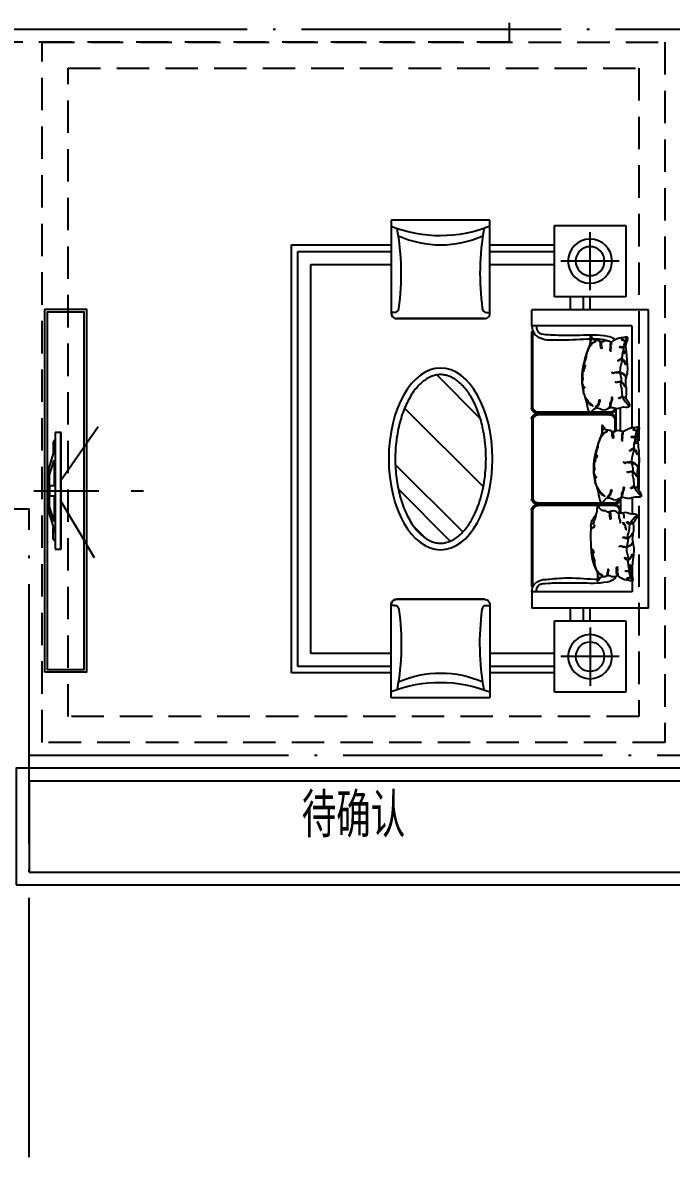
# Model space of a CAD drawing. Extents: x 14112 to 33812, y 15441 to 35841.
# Drawn here: x 24062 to 29062, y 15441 to 24191 of the extents above; entities that cross this region are included whole.
import ezdxf
from ezdxf.enums import TextEntityAlignment as Align

# ---------------------------------------------------------------- set-up
doc = ezdxf.new("R2010")
doc.units = 0
doc.header["$LTSCALE"] = 1000
doc.header["$MEASUREMENT"] = 0
for name, pattern in [('DASHED', [0.75, 0.5, -0.25]), ('DOTE', [2.42, 2, -0.2, 0.02, -0.2]), ('HIDDEN', [0.375, 0.25, -0.125])]:
    doc.linetypes.add(name, pattern=pattern)
for name, color, linetype in [('A-DOTE', 1, 'Continuous'), ('A-WALL', 4, 'Continuous'), ('A-WINDOW-TEXT', 7, 'Continuous'), ('A-家具', 254, 'Continuous'), ('A-立面看线', 7, 'Continuous')]:
    doc.layers.add(name, color=color, linetype=linetype)
doc.styles.add('BCP_PENDING_CN', font='')
doc.styles.get('BCP_PENDING_CN').set_extended_font_data('SimSun')

# ---------------------------------------------------------------- blocks, each defined once
blk = doc.blocks.new('*U52')
at = {"color": 0, "linetype": 'ByBlock'}
blk.add_wipeout([(-1796.6, 2793.2), (-1246.6, 2793.2), (-1246.6, 2518.2), (-1146.6, 2518.2), (-1146.6, 2968.2), (1153.4, 2968.2), (1153.4, 2518.2), (1253.4, 2516.2), (1253.4, 2793.2), (1803.4, 2793.2), (1803.4, 2243.2), (1653.4, 2243.2), (1653.4, 1746.2), (1845.4, 1746.2), (1845, 985.9), (1653.4, 985.9), (1653.4, 216.2), (-1646.6, 216.2), (-1646.6, 985.9), (-1838.7, 985.9), (-1838.7, 1746.2), (-1646.6, 1746.2), (-1646.6, 2243.2), (-1796.6, 2243.2)], dxfattribs=at)
at = {"color": 0}
for p, q in [((-1146.6, 2968.2), (1153.4, 2968.2)), ((-1146.6, 2968.2), (-1146.6, 2068.2)), ((1153.4, 2968.2), (1153.4, 2068.2)), ((-935.5, 2843.2), (-1021.6, 2843.2)), ((-1021.6, 2843.2), (-1021.6, 2068.2)), ((-834.5, 2843.2), (-895.1, 2843.2)), ((-294.4, 2843.2), (-423, 2843.2)), ((1028.4, 2839.9), (241.7, 2839.9)), ((1028.4, 2839.9), (1028.4, 2068.2)), ((-1246.6, 2793.2), (-1796.6, 2793.2)), ((-1796.6, 2793.2), (-1796.6, 2243.2)), ((-1521.6, 2743), (-1521.6, 2293.3)), ((-1246.6, 2243.2), (-1246.6, 2793.2)), ((-298.2, 2753.1), (-416.2, 2753.1)), ((-390.6, 2743.2), (-415.4, 2743.2)), ((217.8, 2753.1), (398.8, 2753.1)), ((219.6, 2719.5), (393.7, 2719.5)), ((1253.4, 2793.2), (1253.4, 2243.2)), ((1803.4, 2793.2), (1253.4, 2793.2)), ((1528.4, 2743), (1528.4, 2293.3)), ((1803.4, 2243.2), (1803.4, 2793.2)), ((-356.5, 2706.1), (-356.5, 2115.1)), ((-346.6, 2706.6), (-346.6, 2114.6)), ((-346.6, 2706.6), (-346.6, 2114.6)), ((-336.8, 2706.1), (-336.8, 2114.1)), ((309.4, 2709.6), (214.6, 2709.6)), ((343.5, 2668.8), (343.5, 2115.1)), ((353.3, 2673), (353.4, 2114.6)), ((363.2, 2672.5), (363.2, 2115.1)), ((-1296.8, 2518.2), (-1746.5, 2518.2)), ((-1146.6, 2516.2), (-1246.6, 2516.2)), ((-1146.6, 2466.2), (-1246.6, 2466.2)), ((1253.4, 2516.2), (1153.4, 2516.2)), ((1253.4, 2466.2), (1153.4, 2466.2)), ((1303.5, 2518.2), (1753.2, 2518.2)), ((-1146.6, 2366.2), (-1246.6, 2366.2)), ((1253.4, 2366.2), (1153.4, 2366.2)), ((-1796.6, 2243.2), (-1246.6, 2243.2)), ((-1646.6, 2243.2), (-1646.6, 1746.2)), ((-1596.6, 2243.2), (-1596.6, 1746.2)), ((-1496.6, 2243.2), (-1496.6, 1746.2)), ((1253.4, 2243.2), (1803.4, 2243.2)), ((1503.4, 1746.2), (1503.4, 2243.2)), ((1603.4, 1746.2), (1603.4, 2243.2)), ((1653.4, 1746.2), (1653.4, 2243.2)), ((-1021.6, 2068.2), (-1146.6, 2068.2)), ((-958.3, 2078), (-390.6, 2078)), ((-958.3, 2068.2), (-389.9, 2068.2)), ((310.1, 2068.2), (-303.4, 2068.2)), ((309.4, 2078), (-302.7, 2078)), ((396.6, 2068.2), (963.9, 2068.2)), ((397.3, 2078), (963.9, 2078)), ((1028.4, 2068.2), (1153.4, 2068.2)), ((-1125.9, 1746.2), (-1838.7, 1746.2)), ((-1838.7, 1746.2), (-1838.7, 985.9)), ((-1125.9, 1746.2), (-1838.7, 1746.2)), ((-1838.7, 1746.2), (-1838.7, 985.9)), ((-1125.9, 1720.4), (-1125.9, 1746.2)), ((-1078.7, 1028), (-1078.7, 1704.5)), ((-1078.7, 1704.5), (-1078.7, 1028)), ((-212.9, 1695.8), (394.5, 1088.4)), ((316, 1672), (651, 1337.1)), ((1085.4, 1028), (1085.4, 1704.5)), ((1085.4, 1704.5), (1085.4, 1028)), ((1132.6, 1746.2), (1845.4, 1746.2)), ((1132.6, 1746.2), (1845.4, 1746.2)), ((1132.6, 1720.4), (1132.6, 1746.2)), ((1845.4, 1746.2), (1845.4, 985.9)), ((1845.4, 1746.2), (1845.4, 985.9)), ((-560.2, 1537.9), (-39.3, 1017)), ((-631.1, 1440.5), (-231, 1040.4)), ((-606.2, 1247.2), (-521, 1162)), ((-1838.7, 985.9), (-1125.9, 986.2)), ((-1838.7, 985.9), (-1125.9, 985.9)), ((-1646.6, 985.9), (-1646.6, 216.2)), ((-1596.6, 985.9), (-1596.6, 266.2)), ((-1496.6, 985.9), (-1496.6, 366.2)), ((-1125.9, 1012), (-1125.9, 986.2)), ((1132.6, 1012), (1132.6, 986.2)), ((1845.4, 985.9), (1132.6, 986.2)), ((1845.4, 985.9), (1132.6, 985.9)), ((1503.4, 366.2), (1503.4, 985.9)), ((1603.4, 266.2), (1603.4, 985.9)), ((1653.4, 216.2), (1653.4, 985.9)), ((-1496.6, 366.2), (1503.4, 366.2)), ((-1596.6, 266.2), (1603.4, 266.2)), ((-1646.6, 216.2), (1653.4, 216.2))]:
    blk.add_line(p, q, dxfattribs=at)
for centre, radius in [((-1521.6, 2518.2), 170), ((-1521.6, 2518.2), 111.7), ((1528.4, 2518.2), 170), ((1528.4, 2518.2), 111.7)]:
    blk.add_circle(centre, radius, dxfattribs=at)
for centre, radius, start, end in [((-395.8, 2704.2), 39.4, 2.78006, 82.42629), ((-395.8, 2704.2), 49.2, 2.78006, 83.11326), ((-297.5, 2704.2), 49.2, 96.88674, 177.21994), ((-297.5, 2704.2), 39.4, 98.10124, 177.21994), ((304.2, 2670.6), 49.2, 2.78006, 83.11326), ((402.5, 2670.6), 49.2, 100.26803, 177.21994), ((304.2, 2670.6), 39.4, 357.42142, 82.42629), ((402.5, 2670.6), 39.4, 99.88294, 177.21994), ((-395.8, 2117), 39.4, 277.57371, 357.21994), ((-395.8, 2117), 49.2, 276.88674, 357.21994), ((-297.5, 2117), 49.2, 182.78006, 263.11326), ((-297.5, 2117), 39.4, 182.78006, 262.42629), ((304.2, 2117), 39.4, 277.57371, 357.21994), ((304.2, 2117), 49.2, 276.88674, 357.21994), ((402.5, 2117), 49.2, 182.78006, 263.11326), ((402.5, 2117), 39.4, 182.78006, 262.42629), ((-957.1, 2125.4), 57.2, 238.47648, 268.77902), ((-958.3, 2117.4), 39.4, 245.06183, 270), ((963.9, 2117.4), 39.4, 270, 295.31863), ((962.7, 2125.4), 57.2, 271.22098, 302.00246), ((-2750.2, 1363.4), 1030.4, 338.50709, 21.81092), ((-1421.4, 3624.9), 1955.4, 259.58302, 277.78092), ((-2450.7, 1366.2), 802.9, 336.06694, 23.93308), ((-1159.2, 1720.7), 33.3, 274.20243, 359.57842), ((-1120.8, 1704.5), 42.1, 48.49094, 96.98213), ((-1120.8, 1704.5), 42.1, 359.99999, 96.9819), ((-1120.8, 1704.5), 42.1, 360, 48.49094), ((-1421.4, -892.4), 1955.4, 82.2191, 100.417), ((-1159.2, 1011.8), 33.3, 0.4216, 85.79759), ((-1120.8, 1028), 42.1, 263.018, 359.99999), ((-1125.9, 1042.5), 56.6, 269.99999, 305.67843), ((-1113, 1024.5), 34.5, 305.67843, 5.83056)]:
    blk.add_arc(centre, radius, start, end, dxfattribs=at)
blk.add_ellipse((3.4, 1366.2), major_axis=(700, 0), ratio=0.571429, dxfattribs=at)
at = {"color": 0, "extrusion": (1.02608e-31, 3.82939e-31, -1)}
for centre, major_axis, start_param, end_param in [((1127.5, 1704.5), (29.8, 29.8), 3.926991, 5.619644), ((1127.5, 1704.5), (-29.8, 29.8), 5.497787, 6.344114), ((1127.5, 1704.5), (29.8, 29.8), -1.509868, -0.663537), ((1165.9, 1720.7), (23.5, 23.5), 2.429541, 3.919633), ((1428.2, 3624.9), (1382.6, 1382.6), 2.174384, 2.491997), ((2457.4, 1366.2), (-567.8, 567.8), 5.080076, 5.915498), ((2756.9, 1363.4), (728.6, 728.6), 3.551869, 4.307663), ((1428.2, -892.4), (1382.6, 1382.6), -0.921201, -0.603587), ((1119.7, 1024.5), (24.4, 24.4), 2.978901, 4.028753), ((1127.5, 1028), (-29.8, 29.8), 3.805132, 5.497787), ((1132.6, 1042.5), (-40, 40), 3.926991, 4.549697), ((1165.9, 1011.8), (-23.5, 23.5), 5.505145, 6.995238)]:
    blk.add_ellipse(centre, major_axis=major_axis, ratio=1, start_param=start_param, end_param=end_param, dxfattribs=at)
at = {"color": 0}
for points, knots in [([(211.2, 2772.1), (223.3, 2791.8), (242.2, 2822.3), (243.3, 2862.9), (256.6, 2916.9), (193.9, 2880), (147.4, 2888.5), (92.8, 2893.4), (31.7, 2898), (-31.8, 2900.5), (-83.2, 2878.9), (-135.7, 2888.1), (-179.4, 2892.7), (-228, 2880.8), (-251.2, 2909.1), (-297.5, 2922.7), (-281.6, 2859.5), (-309, 2820), (-281.5, 2765.3), (-331.5, 2714.6), (-270, 2650.6), (-367.8, 2599.3), (-241.9, 2583), (-168.5, 2548.3), (-9.1, 2536.4), (127.2, 2580), (208.9, 2613.8), (289.8, 2605.7), (221.8, 2631.4), (224.8, 2662), (221.4, 2680.1), (213.8, 2687), (212.5, 2694.8), (211.5, 2706.8), (222.6, 2720.9), (221.1, 2745.9), (214.9, 2762.4), (211.2, 2772.1)], [0, 0, 0, 0, 66.164845, 102.84988, 131.126711, 192.883937, 223.793768, 283.334563, 353.011563, 409.645096, 471.476732, 514.115823, 565.651827, 606.849327, 647.771666, 672.333627, 718.812648, 773.63385, 818.167824, 875.878722, 944.038464, 1000.411978, 1068.738098, 1174.611003, 1303.701032, 1518.415385, 1572.505535, 1616.413269, 1659.641939, 1689.913591, 1706.085345, 1711.900228, 1719.539375, 1729.026557, 1747.255548, 1769.070915, 1800.349864, 1800.349864, 1800.349864, 1800.349864]), ([(246.1, 2898.2), (242, 2892.8), (235.2, 2883.7), (217.7, 2881.5), (201.6, 2870.6), (179.3, 2868.1), (154.2, 2865.9), (129.4, 2858.5), (94.3, 2853.6), (54.4, 2855), (10.9, 2837.9), (-35, 2838.4), (-77.5, 2853), (-118, 2840.1), (-160.8, 2857.7), (-209.8, 2850.4), (-242.9, 2877.2), (-266.7, 2893.7), (-276.9, 2905.6), (-282.6, 2912.2)], [0, 0, 0, 0, 19.185549, 32.392317, 50.503115, 76.304354, 97.958111, 126.497898, 153.33307, 204.076444, 244.575983, 291.382317, 338.799465, 375.681046, 411.905323, 473.099084, 513.455169, 534.199096, 560.147837, 560.147837, 560.147837, 560.147837]), ([(-19.4, 2840), (-22.9, 2842.5), (-30, 2847.7), (-35.1, 2861.1), (-41.4, 2875.8), (-52.7, 2878), (-65.8, 2889.6), (-47.5, 2884.8), (-47.2, 2873.2), (-33, 2872), (-31.5, 2859.2), (-24.7, 2851.2), (-23.1, 2841.6), (-19.5, 2832), (-23.2, 2817.9), (-20.6, 2802.9), (-30.9, 2790.7), (-16.6, 2769), (-38.9, 2793.2), (-17.5, 2801.9), (-27.7, 2819.5), (-21, 2832.1), (-23.7, 2840.8), (-24.1, 2842.4)], [0, 0, 0, 0, 12.442271, 25.525902, 43.389503, 53.859902, 63.791311, 74.897408, 84.33242, 94.802774, 107.886378, 117.321389, 125.840246, 136.628394, 147.224223, 168.415924, 178.414014, 193.21566, 208.47445, 226.338077, 237.126236, 259.389079, 264.213715, 264.213715, 264.213715, 264.213715]), ([(221.6, 2880.5), (220.3, 2877), (217.1, 2868.8), (233.9, 2866.4), (229.2, 2858.3), (229.6, 2847.2), (226.4, 2855.4), (230.4, 2860.3), (225.2, 2865.7), (219.3, 2869.1), (215, 2875.9), (208.7, 2882.4), (201.8, 2882), (193.1, 2879.3), (196.7, 2891.4), (206.7, 2882.5), (215, 2884.3), (217.4, 2881.4), (218.1, 2880.5)], [0, 0, 0, 0, 9.433793, 22.095255, 29.212821, 36.330416, 40.030813, 47.148409, 53.000115, 58.852679, 67.993588, 77.135381, 82.98916, 90.013643, 94.83828, 107.927445, 115.048721, 118.359202, 118.359202, 118.359202, 118.359202]), ([(-895.8, 2730), (-908, 2748.3), (-927, 2776.7), (-929.6, 2815.3), (-944.1, 2866.2), (-883.2, 2833.3), (-839.2, 2843.1), (-787.4, 2849.6), (-729.4, 2856.1), (-669.1, 2860.7), (-619.4, 2842), (-569.7, 2852.6), (-528.3, 2858.5), (-481.6, 2848.9), (-460.5, 2876.7), (-417, 2891.3), (-429.8, 2830.5), (-402.4, 2793.9), (-426.6, 2740.9), (-396.6, 2712.6), (-396.1, 2694.4), (-396.1, 2694)], [1428.849099, 1428.849099, 1428.849099, 1428.849099, 1481.36088, 1510.475988, 1532.917917, 1581.931588, 1606.463201, 1653.717799, 1709.017006, 1753.964254, 1803.036981, 1836.87753, 1877.77912, 1910.475549, 1942.953596, 1962.447216, 1999.335328, 2042.844217, 2078.188641, 2123.990942, 2125.113429, 2125.113429, 2125.113429, 2125.113429]), ([(-933.4, 2848.8), (-929.4, 2843.8), (-922.6, 2835.4), (-905.8, 2833.9), (-890.1, 2824.1), (-868.8, 2822.5), (-844.8, 2821.3), (-821, 2815.2), (-787.5, 2811.6), (-749.5, 2814.4), (-707.5, 2799.6), (-663.8, 2801.8), (-623.9, 2817.2), (-584.9, 2806.3), (-544.8, 2824.6), (-497.9, 2819.3), (-467.3, 2846.1), (-445.2, 2862.6), (-436, 2874.3), (-430.8, 2880.8)], [0, 0, 0, 0, 18.271952, 30.849826, 48.098204, 72.670813, 93.293439, 120.474189, 146.031496, 194.358518, 232.929508, 277.506969, 322.666157, 357.791473, 392.290784, 450.570556, 489.004923, 508.761044, 533.474131, 533.474131, 533.474131, 533.474131]), ([(-909.5, 2832.9), (-908.1, 2829.6), (-904.8, 2821.8), (-920.8, 2819), (-915.9, 2811.4), (-915.9, 2800.9), (-913.2, 2808.8), (-917.2, 2813.3), (-912.4, 2818.6), (-907, 2822), (-903, 2828.7), (-897.3, 2835.1), (-890.7, 2834.9), (-882.4, 2832.7), (-886.2, 2844.1), (-895.4, 2835.2), (-903.4, 2836.6), (-905.5, 2833.8), (-906.2, 2833)], [0, 0, 0, 0, 8.984565, 21.0431, 27.821734, 34.600397, 38.124584, 44.903247, 50.4763, 56.05017, 64.755798, 73.462267, 79.037295, 85.727279, 90.322171, 102.788043, 109.57021, 112.72305, 112.72305, 112.72305, 112.72305]), ([(-860.1, 2822.3), (-861, 2819.7), (-862.8, 2814.7), (-860.7, 2805.7), (-865.3, 2799.9), (-861.4, 2787.8), (-859.6, 2796), (-862.9, 2801), (-859.3, 2808.9), (-858.1, 2815.2), (-856.2, 2823.1), (-848.8, 2818.8), (-841.4, 2823.8), (-832.5, 2827), (-824.5, 2826.7), (-809.8, 2827.5), (-825.3, 2832.1), (-833, 2826), (-845.2, 2823.9), (-851.6, 2823), (-862.7, 2820.3), (-858.3, 2821.9), (-856.7, 2822.4)], [0, 0, 0, 0, 8.113196, 15.913931, 25.103715, 32.152117, 36.747009, 41.3419, 50.531684, 58.644867, 63.629116, 69.314427, 77.431404, 89.071821, 95.761806, 105.858495, 112.909973, 126.701337, 138.071917, 145.95606, 152.738227, 156.263948, 156.263948, 156.263948, 156.263948]), ([(-779.5, 2816.1), (-774.3, 2816.6), (-765.8, 2817.5), (-767.4, 2831.5), (-752.9, 2831), (-748.6, 2841), (-729.4, 2840.4), (-745.4, 2837.5), (-750.4, 2831.2), (-761, 2829), (-764.3, 2819.7), (-772, 2817.5), (-774.6, 2811.3), (-775.2, 2804.3), (-766.8, 2801.1), (-763, 2794.7), (-757.2, 2780), (-766.6, 2787), (-768.4, 2793.4), (-773.2, 2800.2), (-782.5, 2807.1), (-774.8, 2813.3), (-776.6, 2816.9), (-777.4, 2818.4)], [0, 0, 0, 0, 13.049871, 21.163067, 31.740312, 44.741453, 54.776454, 62.893432, 74.371583, 82.862433, 91.568061, 101.15786, 103.649985, 111.45072, 118.588697, 126.62601, 137.990831, 143.564757, 151.041109, 159.078449, 169.593179, 176.09204, 180.686932, 180.686932, 180.686932, 180.686932]), ([(-678.7, 2802.8), (-675.5, 2805.3), (-668.9, 2810.4), (-664.5, 2823.4), (-659.1, 2837.6), (-648.4, 2840.1), (-636.3, 2851.6), (-653.6, 2846.4), (-653.5, 2835.3), (-666.9, 2833.6), (-667.9, 2821.4), (-674, 2813.6), (-675.3, 2804.4), (-678.4, 2795.1), (-674.4, 2781.9), (-676.3, 2767.5), (-666, 2756.3), (-678.9, 2735), (-658.5, 2758.9), (-679.2, 2766.4), (-670.1, 2783.5), (-676.9, 2795.3), (-674.7, 2803.7), (-674.3, 2805.2)], [0, 0, 0, 0, 11.849782, 24.310383, 41.323336, 51.295145, 60.753629, 71.330865, 80.31659, 90.288356, 102.748931, 111.734657, 119.847853, 130.12228, 140.213546, 160.396118, 169.918109, 184.014914, 198.547095, 215.560073, 225.834511, 247.037218, 251.632109, 251.632109, 251.632109, 251.632109]), ([(-614.3, 2811.7), (-611.9, 2812.7), (-606.4, 2815.1), (-601, 2825.1), (-589.8, 2833.6), (-583.4, 2841.2), (-568, 2844.5), (-578.3, 2839.7), (-584.1, 2837.1), (-588.8, 2829.1), (-598.8, 2825.6), (-602.6, 2817.2), (-612.6, 2813.8), (-608.4, 2807.6), (-602.7, 2801.8), (-607.4, 2790.3), (-597.5, 2784), (-605.8, 2765.3), (-601.7, 2778), (-606.7, 2785.1), (-606.5, 2797.7), (-609.6, 2807.1), (-611.7, 2812.9), (-612.1, 2814)], [0, 0, 0, 0, 7.47885, 17.755394, 32.7525, 47.288026, 54.070193, 61.549013, 66.534918, 75.993402, 86.51066, 95.969178, 104.675628, 107.167753, 116.153455, 128.411715, 134.910626, 148.695272, 153.290164, 163.564562, 174.76409, 189.63229, 193.156506, 193.156506, 193.156506, 193.156506]), ([(-499.9, 2826.7), (-498.2, 2828.5), (-494.6, 2832.2), (-494.7, 2839.7), (-494.9, 2845.5), (-487.8, 2852.7), (-493.8, 2838.1), (-492.6, 2831), (-495.5, 2821.8), (-489.7, 2814.1), (-481.2, 2809.3), (-487.2, 2794.7), (-490.1, 2809), (-495.3, 2814.1), (-504.3, 2821.1), (-500.3, 2825.2), (-498.8, 2826.7)], [0, 0, 0, 0, 7.137099, 15.017082, 20.699507, 25.428756, 35.703164, 44.687729, 52.567719, 61.553445, 71.141531, 79.629185, 88.116859, 97.704945, 107.293084, 112.866137, 112.866137, 112.866137, 112.866137]), ([(-208, 2858.2), (-209.8, 2860), (-213.7, 2863.8), (-213.9, 2871.6), (-213.9, 2877.7), (-221.6, 2885), (-214.8, 2869.9), (-215.8, 2862.5), (-212.4, 2852.9), (-218.2, 2844.6), (-226.9, 2839.2), (-220.1, 2824.1), (-217.6, 2839.2), (-212.4, 2844.8), (-203.1, 2852.5), (-207.5, 2856.7), (-209.2, 2858.2)], [0, 0, 0, 0, 7.493954, 15.767936, 21.734482, 26.700193, 37.488322, 46.922115, 55.196105, 64.631117, 74.698607, 83.610645, 92.522702, 102.590193, 112.657738, 118.509444, 118.509444, 118.509444, 118.509444]), ([(-87.4, 2846.9), (-89.9, 2847.8), (-95.8, 2850.1), (-101.8, 2860.4), (-113.9, 2868.9), (-120.9, 2876.7), (-137.2, 2879.5), (-126.2, 2874.9), (-120, 2872.4), (-114.8, 2864.2), (-104.2, 2860.8), (-99.8, 2852.2), (-89.2, 2849), (-93.4, 2842.3), (-99.2, 2836.1), (-93.7, 2824.2), (-103.9, 2817.2), (-94.4, 2797.9), (-99.3, 2811.1), (-94.3, 2818.7), (-95, 2831.9), (-92.1, 2841.9), (-90.1, 2848), (-89.7, 2849.2)], [0, 0, 0, 0, 7.852793, 18.643164, 34.390125, 49.652427, 56.773703, 64.626464, 69.861664, 79.793072, 90.836193, 100.767637, 109.90941, 112.526141, 121.961127, 134.8323, 141.656157, 156.130036, 160.954672, 171.74279, 183.502295, 199.113905, 202.814331, 202.814331, 202.814331, 202.814331]), ([(85.9, 2857.9), (80.3, 2858.3), (71.4, 2858.9), (72.5, 2873.6), (57.3, 2872.5), (52.5, 2882.9), (32.3, 2881.4), (49.2, 2879.1), (54.7, 2872.6), (65.9, 2870.8), (69.7, 2861.1), (77.9, 2859.1), (80.9, 2852.7), (81.8, 2845.4), (73.1, 2841.7), (69.3, 2834.8), (63.9, 2819.2), (73.4, 2826.8), (75.1, 2833.6), (79.8, 2840.9), (89.3, 2848.6), (81, 2854.8), (82.8, 2858.6), (83.5, 2860.2)], [0, 0, 0, 0, 13.702364, 22.221221, 33.327327, 46.978526, 57.515277, 66.038103, 78.090162, 87.005554, 96.146464, 106.215753, 108.832484, 117.023256, 124.518132, 132.957311, 144.890372, 150.742995, 158.593165, 167.032371, 178.072838, 184.896642, 189.721279, 189.721279, 189.721279, 189.721279]), ([(170.1, 2867.5), (171.2, 2864.9), (173.3, 2859.6), (171.4, 2850.1), (176.4, 2844.3), (172.8, 2831.4), (170.7, 2840), (173.9, 2845.3), (169.8, 2853.4), (168.3, 2860), (166, 2868.3), (158.4, 2863.5), (150.5, 2868.4), (141, 2871.4), (132.6, 2870.8), (117.1, 2871.1), (133.3, 2876.5), (141.6, 2870.4), (154.4, 2868.6), (161.2, 2868), (173, 2865.6), (168.2, 2867), (166.6, 2867.5)], [0, 0, 0, 0, 8.518856, 16.709628, 26.3589, 33.759723, 38.584359, 43.408995, 53.058268, 61.57711, 66.810572, 72.780148, 81.302974, 93.525412, 100.549896, 111.15142, 118.555472, 133.036404, 144.975513, 153.253863, 160.375138, 164.077145, 164.077145, 164.077145, 164.077145]), ([(904.4, 2681.9), (916.5, 2701.6), (935.3, 2732.2), (936.5, 2772.7), (949.7, 2826.7), (887.1, 2789.9), (840.6, 2798.4), (786, 2803.2), (724.9, 2807.8), (661.4, 2810.3), (610, 2788.7), (557.5, 2797.9), (513.7, 2802.5), (465.2, 2790.6), (441.9, 2819), (395.7, 2832.6), (411.5, 2769.3), (384.1, 2729.8), (411.6, 2675.1), (361.6, 2624.5), (423.2, 2560.5), (325.4, 2509.1), (451.3, 2492.8), (524.6, 2458.2), (684, 2446.2), (820.3, 2489.8), (902, 2523.6), (983, 2515.5), (915, 2541.3), (918, 2571.8), (914.6, 2590), (907, 2596.8), (905.6, 2604.7), (904.7, 2616.7), (915.8, 2630.7), (914.3, 2655.7), (908, 2672.2), (904.4, 2681.9)], [0, 0, 0, 0, 66.164845, 102.84988, 131.126711, 192.883937, 223.793768, 283.334563, 353.011563, 409.645096, 471.476732, 514.115823, 565.651827, 606.849327, 647.771666, 672.333627, 718.812648, 773.63385, 818.167824, 875.878722, 944.038464, 1000.411978, 1068.738098, 1174.611003, 1303.701032, 1518.415385, 1572.505535, 1616.413269, 1659.641939, 1689.913591, 1706.085345, 1711.900228, 1719.539375, 1729.026557, 1747.255548, 1769.070915, 1800.349864, 1800.349864, 1800.349864, 1800.349864]), ([(939.2, 2808), (935.2, 2802.6), (928.3, 2793.5), (910.8, 2791.3), (894.7, 2780.5), (872.5, 2777.9), (847.3, 2775.8), (822.6, 2768.4), (787.5, 2763.4), (747.6, 2764.8), (704, 2747.7), (658.2, 2748.3), (615.7, 2762.8), (575.1, 2749.9), (532.3, 2767.5), (483.3, 2760.2), (450.2, 2787.1), (426.4, 2803.5), (416.2, 2815.5), (410.6, 2822.1)], [0, 0, 0, 0, 19.185549, 32.392317, 50.503115, 76.304354, 97.958111, 126.497898, 153.33307, 204.076444, 244.575983, 291.382317, 338.799465, 375.681046, 411.905323, 473.099084, 513.455169, 534.199096, 560.147837, 560.147837, 560.147837, 560.147837]), ([(-1021.9, 2104.5), (-1003.6, 2106.4), (-962, 2110.8), (-953.6, 2220.9), (-953, 2216.5), (-948.6, 2430.7), (-958.7, 2597.1), (-932.6, 2698.2), (-909.5, 2716.6), (-898.2, 2723)], [0, 0, 0, 0, 49.559511, 112.019451, 278.763883, 523.833191, 736.302373, 785.629928, 823.388904, 823.388904, 823.388904, 823.388904]), ([(-512, 2524.7), (-759.3, 2514.1), (-821, 2554.5), (-888, 2579.4), (-964.8, 2568.8), (-901, 2595.8), (-904.9, 2624.8), (-902.3, 2642.1), (-895.3, 2648.9), (-894.3, 2656.4), (-893.8, 2667.9), (-904.9, 2680.9), (-904.3, 2704.7), (-899, 2720.6), (-895.8, 2730)], [1072.251038, 1072.251038, 1072.251038, 1072.251038, 1205.091576, 1248.020266, 1282.867674, 1317.176142, 1341.201263, 1354.035988, 1358.650975, 1364.71379, 1372.243299, 1386.710752, 1404.024535, 1428.849099, 1428.849099, 1428.849099, 1428.849099]), ([(-895.8, 2730), (-889.7, 2731.9), (-879.6, 2735), (-868.3, 2722.8), (-855.2, 2733.3), (-845, 2725.1), (-827.8, 2732.1), (-832.9, 2721), (-841.3, 2722.4), (-851.3, 2723.9), (-863.4, 2723.5), (-880, 2719), (-890, 2726), (-895.8, 2730)], [0, 0, 0, 0, 17.678314, 29.156465, 40.79689, 56.565179, 67.715186, 72.699435, 82.796125, 89.578292, 104.073315, 118.611065, 138.577305, 138.577305, 138.577305, 138.577305]), ([(-484.1, 2771.3), (-488.1, 2771.3), (-498.4, 2771.5), (-506.7, 2789.6), (-523.2, 2787.9), (-552.5, 2798.4), (-530.3, 2797.9), (-523.2, 2793.1), (-514.5, 2790.9), (-503.8, 2789.5), (-496.2, 2781.7), (-489.1, 2777.5), (-485.4, 2777.8), (-484.3, 2778)], [0, 0, 0, 0, 11.37058, 29.516066, 46.824877, 66.29583, 79.722173, 87.200993, 94.252517, 105.892934, 118.603273, 126.08208, 129.427096, 129.427096, 129.427096, 129.427096]), ([(-409.5, 2727.2), (-411.4, 2728.6), (-416.8, 2732.4), (-428.2, 2744), (-448.1, 2735.4), (-463.7, 2749), (-475.5, 2748.7), (-499.1, 2751.6), (-475.2, 2754.1), (-464.5, 2751.1), (-457.9, 2743.2), (-445.9, 2746), (-436.2, 2741.1), (-426, 2742.5), (-419.9, 2742), (-416.6, 2743), (-415.4, 2743.4)], [0, 0, 0, 0, 7.13794, 19.848261, 45.589958, 58.591058, 75.646949, 87.017529, 104.892341, 111.943819, 124.002355, 130.692339, 146.65635, 154.46134, 161.151325, 164.791031, 164.791031, 164.791031, 164.791031]), ([(-414, 2768.1), (-417.2, 2770), (-422.3, 2772.9), (-427.3, 2779.8), (-437, 2780.2), (-444.1, 2776.3), (-454.6, 2783.7), (-440.3, 2774.6), (-434.3, 2784.8), (-427.9, 2778.8), (-422.2, 2777.9), (-419.4, 2775.9), (-417.5, 2774.7)], [0, 0, 0, 0, 11.147778, 17.453457, 24.235624, 37.615642, 41.635127, 51.161048, 60.686969, 68.16579, 71.691547, 78.192104, 78.192104, 78.192104, 78.192104]), ([(-299, 2750.3), (-297, 2751.8), (-291.6, 2756), (-280, 2768.7), (-258.7, 2760.4), (-243, 2775.2), (-230.6, 2775.4), (-205.9, 2779.3), (-231.1, 2781.1), (-242.1, 2777.5), (-248.8, 2769), (-261.6, 2771.5), (-271.5, 2765.9), (-282.3, 2767), (-289, 2766.2), (-292.8, 2767.4), (-294.4, 2767.9)], [0, 0, 0, 0, 7.494837, 20.840674, 47.869456, 61.520611, 79.429296, 91.368406, 110.136958, 117.54101, 130.202472, 137.226956, 153.989168, 162.184407, 169.208891, 174.03588, 174.03588, 174.03588, 174.03588]), ([(211.2, 2772.1), (204.7, 2773.9), (194, 2776.7), (182.6, 2763.5), (168.5, 2774), (158.1, 2765), (139.8, 2771.7), (145.5, 2760.2), (154.3, 2762), (164.8, 2764), (177.5, 2764), (195, 2760), (205.3, 2767.6), (211.2, 2772.1)], [0, 0, 0, 0, 18.562229, 30.614288, 42.836735, 59.393438, 71.100945, 76.334407, 86.935931, 94.057206, 109.27698, 124.541618, 145.50617, 145.50617, 145.50617, 145.50617]), ([(485.2, 2768), (483.3, 2769.8), (479.4, 2773.6), (479.3, 2781.4), (479.2, 2787.5), (471.5, 2794.8), (478.3, 2779.8), (477.4, 2772.3), (480.8, 2762.7), (475, 2754.5), (466.3, 2749), (473.1, 2733.9), (475.6, 2749), (480.8, 2754.6), (490.1, 2762.3), (485.6, 2766.5), (484, 2768)], [0, 0, 0, 0, 7.493954, 15.767936, 21.734482, 26.700193, 37.488322, 46.922115, 55.196105, 64.631117, 74.698607, 83.610645, 92.522702, 102.590193, 112.657738, 118.509444, 118.509444, 118.509444, 118.509444]), ([(605.8, 2756.7), (603.3, 2757.7), (597.3, 2760), (591.3, 2770.3), (579.3, 2778.8), (572.2, 2786.5), (556, 2789.3), (566.9, 2784.7), (573.2, 2782.2), (578.3, 2774), (589, 2770.7), (593.3, 2762), (604, 2758.8), (599.8, 2752.1), (594, 2745.9), (599.4, 2734), (589.3, 2727), (598.7, 2707.7), (593.9, 2720.9), (598.9, 2728.5), (598.2, 2741.8), (601, 2751.7), (603.1, 2757.9), (603.4, 2759)], [0, 0, 0, 0, 7.852793, 18.643164, 34.390125, 49.652427, 56.773703, 64.626464, 69.861664, 79.793072, 90.836193, 100.767637, 109.90941, 112.526141, 121.961127, 134.8323, 141.656157, 156.130036, 160.954672, 171.74279, 183.502295, 199.113905, 202.814331, 202.814331, 202.814331, 202.814331]), ([(673.7, 2749.9), (670.3, 2752.4), (663.2, 2757.5), (658.1, 2771), (651.8, 2785.6), (640.5, 2787.9), (627.3, 2799.4), (645.7, 2794.7), (646, 2783), (660.1, 2781.8), (661.6, 2769), (668.4, 2761), (670.1, 2751.4), (673.7, 2741.8), (670, 2727.8), (672.6, 2712.7), (662.2, 2700.6), (676.6, 2678.8), (654.2, 2703), (675.7, 2711.7), (665.5, 2729.3), (672.2, 2741.9), (669.5, 2750.6), (669, 2752.2)], [0, 0, 0, 0, 12.442271, 25.525902, 43.389503, 53.859902, 63.791311, 74.897408, 84.33242, 94.802774, 107.886378, 117.321389, 125.840246, 136.628394, 147.224223, 168.415924, 178.414014, 193.21566, 208.47445, 226.338077, 237.126236, 259.389079, 264.213715, 264.213715, 264.213715, 264.213715]), ([(779, 2767.7), (773.5, 2768.1), (764.5, 2768.7), (765.7, 2783.5), (750.5, 2782.3), (745.6, 2792.7), (725.5, 2791.3), (742.3, 2788.9), (747.9, 2782.5), (759, 2780.6), (762.9, 2771), (771.1, 2768.9), (774, 2762.6), (774.9, 2755.3), (766.2, 2751.5), (762.5, 2744.6), (757, 2729.1), (766.6, 2736.7), (768.2, 2743.5), (773, 2750.8), (782.5, 2758.5), (774.2, 2764.6), (776, 2768.5), (776.7, 2770.1)], [0, 0, 0, 0, 13.702364, 22.221221, 33.327327, 46.978526, 57.515277, 66.038103, 78.090162, 87.005554, 96.146464, 106.215753, 108.832484, 117.023256, 124.518132, 132.957311, 144.890372, 150.742995, 158.593165, 167.032371, 178.072838, 184.896642, 189.721279, 189.721279, 189.721279, 189.721279]), ([(863.3, 2777.3), (864.4, 2774.7), (866.5, 2769.5), (864.6, 2760), (869.6, 2754.1), (866, 2741.2), (863.8, 2749.8), (867.1, 2755.2), (863, 2763.3), (861.4, 2769.8), (859.2, 2778.1), (851.6, 2773.3), (843.6, 2778.3), (834.2, 2781.2), (825.8, 2780.6), (810.3, 2780.9), (826.5, 2786.3), (834.7, 2780.2), (847.6, 2778.5), (854.3, 2777.8), (866.1, 2775.4), (861.4, 2776.8), (859.8, 2777.3)], [0, 0, 0, 0, 8.518856, 16.709628, 26.3589, 33.759723, 38.584359, 43.408995, 53.058268, 61.57711, 66.810572, 72.780148, 81.302974, 93.525412, 100.549896, 111.15142, 118.555472, 133.036404, 144.975513, 153.253863, 160.375138, 164.077145, 164.077145, 164.077145, 164.077145]), ([(914.8, 2790.4), (913.4, 2786.9), (910.3, 2778.6), (927.1, 2776.3), (922.3, 2768.1), (922.7, 2757), (919.6, 2765.2), (923.6, 2770.2), (918.3, 2775.5), (912.5, 2778.9), (908.1, 2785.7), (901.9, 2792.2), (895, 2791.8), (886.3, 2789.1), (889.8, 2801.3), (899.9, 2792.3), (908.2, 2794.1), (910.5, 2791.3), (911.3, 2790.4)], [0, 0, 0, 0, 9.433793, 22.095255, 29.212821, 36.330416, 40.030813, 47.148409, 53.000115, 58.852679, 67.993588, 77.135381, 82.98916, 90.013643, 94.83828, 107.927445, 115.048721, 118.359202, 118.359202, 118.359202, 118.359202]), ([(-894.7, 2654.1), (-889.5, 2656.4), (-882.9, 2659.3), (-871.7, 2655.4), (-863.9, 2661.9), (-843.5, 2663.8), (-849.2, 2653.4), (-857.6, 2658.6), (-866.2, 2651.3), (-877.6, 2650.7), (-889.1, 2652.3), (-896.3, 2645.8), (-900.5, 2642.5), (-901.9, 2641.3)], [0, 0, 0, 0, 16.070633, 20.667765, 33.3802, 49.148536, 53.167194, 59.949361, 71.589786, 82.795342, 93.945348, 104.462621, 110.03653, 110.03653, 110.03653, 110.03653]), ([(-512, 2524.7), (-474.1, 2528.9), (-447.1, 2550.5), (-408, 2578.4), (-330.9, 2570.7), (-395.7, 2595.2), (-392.8, 2624.3), (-396, 2641.6), (-403.3, 2648.1), (-404.6, 2655.6), (-405.5, 2667), (-396.4, 2678.5), (-395.7, 2689.2), (-396.1, 2694)], [1151.547581, 1151.547581, 1151.547581, 1151.547581, 1205.091576, 1248.020266, 1282.867674, 1317.176142, 1341.201263, 1354.035988, 1358.650975, 1364.71379, 1372.243299, 1386.710752, 1398.498824, 1398.498824, 1398.498824, 1398.498824]), ([(-402.8, 2669.1), (-411.3, 2673.8), (-421.3, 2679.4), (-435.8, 2673.6), (-444, 2679.5), (-464.4, 2680.2), (-458.1, 2670.2), (-450.1, 2675.9), (-441, 2669.1), (-429.6, 2669.2), (-418.2, 2671.5), (-410.7, 2665.4), (-406.3, 2662.3), (-404.8, 2661.3)], [0, 0, 0, 0, 26.749468, 31.3466, 44.059035, 59.827371, 63.846029, 70.628196, 82.268621, 93.474177, 104.624183, 115.141456, 120.715365, 120.715365, 120.715365, 120.715365]), ([(-295.2, 2654.4), (-291, 2654.6), (-280.1, 2655.1), (-272.2, 2674.5), (-254.8, 2673.4), (-224.4, 2685.5), (-247.7, 2684.1), (-255, 2678.8), (-264, 2676.1), (-275.2, 2674.2), (-282.9, 2665.8), (-290.2, 2661.1), (-294, 2661.3), (-295.2, 2661.4)], [0, 0, 0, 0, 11.939109, 30.991869, 49.166121, 69.610621, 83.708282, 91.561043, 98.965143, 111.187581, 124.533436, 132.386184, 135.898451, 135.898451, 135.898451, 135.898451]), ([(-239.9, 2577.3), (-244.5, 2582.1), (-252.3, 2590.3), (-264.3, 2599.6), (-274.2, 2611.8), (-275.2, 2623.4), (-289.3, 2636.5), (-269.4, 2616), (-258.5, 2608.6), (-249.9, 2594.7), (-236.3, 2585.5), (-221.1, 2578.8), (-210, 2568.4), (-194.8, 2567.8), (-184.7, 2559.1), (-172.2, 2555.8), (-164.1, 2563.2), (-157.5, 2551.7), (-145.1, 2557.2), (-135.2, 2575.3), (-141.4, 2541.8), (-118.5, 2563.5), (-117.9, 2547.1), (-105.6, 2552), (-96, 2550.3), (-82.1, 2552.2), (-67.5, 2557.4), (-53.7, 2548.9), (-43, 2554.3), (-33.4, 2553.5), (-19.7, 2551.4), (-5.4, 2570.3), (0.5, 2553.9), (18.5, 2558.1), (9.8, 2573.6), (23.2, 2563.3), (25.1, 2580.6), (35.9, 2568.4), (41.9, 2555.9), (49.3, 2571.8), (63.1, 2564.5), (74.4, 2574.7), (90, 2578.8), (104.4, 2583.1), (120.4, 2580.3), (129.3, 2584.6), (133.5, 2586.6)], [0, 0, 0, 0, 19.862853, 33.957139, 45.660521, 65.031138, 69.996849, 91.514932, 102.306199, 118.940207, 136.498015, 151.165593, 169.033646, 179.827144, 194.494766, 208.592429, 213.827584, 221.32246, 237.245601, 246.386511, 261.777053, 278.539265, 284.840956, 295.377707, 305.914459, 316.515979, 336.555838, 349.903894, 359.557879, 370.09463, 378.28987, 401.348887, 407.200594, 422.008698, 429.126263, 437.649129, 446.088282, 459.434119, 466.928072, 480.273909, 487.395179, 507.399593, 518.505699, 536.414385, 551.634108, 565.33652, 565.33652, 565.33652, 565.33652]), ([(189.6, 2606.6), (192.8, 2609.2), (198.9, 2614.3), (208, 2625), (206.9, 2636), (218.5, 2655.7), (210.2, 2640.6), (206, 2635), (203.8, 2625.8), (191.1, 2618.6), (180.3, 2606.6), (166.2, 2599.2), (154.8, 2591.9), (142.8, 2588.8), (134.3, 2585.5), (131.2, 2584.2)], [0, 0, 0, 0, 12.442271, 24.145653, 38.619562, 51.703193, 61.13818, 70.573165, 76.874885, 87.666152, 111.796503, 125.447702, 134.885307, 152.288701, 162.290918, 162.290918, 162.290918, 162.290918]), ([(213, 2692.4), (207.5, 2694.6), (200.4, 2697.4), (188.8, 2692.9), (180.3, 2699.4), (158.9, 2700.6), (165.2, 2689.9), (173.9, 2695.7), (183.2, 2688.4), (195.2, 2688.2), (207.2, 2690.3), (215, 2683.7), (219.5, 2680.4), (221, 2679.3)], [0, 0, 0, 0, 16.874164, 21.701153, 35.04921, 51.605963, 55.825553, 62.946829, 75.169275, 86.935109, 98.642616, 109.685752, 115.538356, 115.538356, 115.538356, 115.538356]), ([(394.2, 2660.1), (396.1, 2661.6), (401.6, 2665.8), (413.2, 2678.5), (434.4, 2670.2), (450.2, 2685.1), (462.6, 2685.2), (487.3, 2689.2), (462.1, 2690.9), (451, 2687.3), (444.3, 2678.8), (431.6, 2681.3), (421.7, 2675.7), (410.9, 2676.8), (404.2, 2676), (400.4, 2677.2), (398.8, 2677.7)], [0, 0, 0, 0, 7.494837, 20.840674, 47.869456, 61.520611, 79.429296, 91.368406, 110.136958, 117.54101, 130.202472, 137.226956, 153.989168, 162.184407, 169.208891, 174.03588, 174.03588, 174.03588, 174.03588]), ([(904.4, 2681.9), (897.9, 2683.7), (887.2, 2686.6), (875.7, 2673.3), (861.6, 2683.8), (851.3, 2674.8), (832.9, 2681.5), (838.7, 2670), (847.5, 2671.8), (857.9, 2673.8), (870.6, 2673.8), (888.2, 2669.8), (898.4, 2677.5), (904.4, 2681.9)], [0, 0, 0, 0, 18.562229, 30.614288, 42.836735, 59.393438, 71.100945, 76.334407, 86.935931, 94.057206, 109.27698, 124.541618, 145.50617, 145.50617, 145.50617, 145.50617]), ([(1028.4, 2068.2), (1007, 2072.5), (973.2, 2079.3), (941.1, 2115.4), (920.7, 2189.3), (920.5, 2172.7), (920.5, 2343.8), (930.4, 2501.1), (930.1, 2611.9), (917.6, 2648), (912, 2659.4)], [0, 0, 0, 0, 63.386263, 100.210702, 137.838914, 290.764511, 460.639104, 690.25485, 760.493305, 796.599169, 796.599169, 796.599169, 796.599169]), ([(1028.6, 2104.5), (1010.3, 2106.4), (968.7, 2110.8), (960.3, 2220.9), (959.7, 2216.5), (955.3, 2430.7), (965.4, 2597.1), (941, 2691.6), (925.8, 2707.8), (921.3, 2711.7)], [0, 0, 0, 0, 49.559511, 112.019451, 278.763883, 523.833191, 736.302373, 785.629928, 803.714622, 803.714622, 803.714622, 803.714622]), ([(-1021.6, 2068.2), (-1000.3, 2072.5), (-966.5, 2079.3), (-942.3, 2114.1), (-923.4, 2153.8), (-931.1, 2160.7), (-905.4, 2343.5), (-923, 2489.3), (-923.5, 2576.8), (-922.8, 2588.5)], [0, 0, 0, 0, 63.386263, 100.210702, 137.838914, 290.189165, 460.265539, 689.881285, 725.034373, 725.034373, 725.034373, 725.034373]), ([(-900.8, 2576.7), (-901.8, 2579.3), (-903.6, 2584.5), (-917.8, 2591.4), (-908.1, 2583.1), (-906, 2579.8), (-905.4, 2578.8)], [0, 0, 0, 0, 8.985676, 17.973872, 26.679469, 30.698151, 30.698151, 30.698151, 30.698151]), ([(-869.5, 2573.3), (-872.6, 2575.6), (-878.6, 2580.2), (-887.6, 2590.1), (-886.9, 2600.6), (-898.7, 2619), (-890.2, 2604.9), (-886.1, 2599.7), (-883.6, 2591), (-871.2, 2584.7), (-860.5, 2573.6), (-846.9, 2567.1), (-835.8, 2560.5), (-824.2, 2558), (-816, 2555.1), (-813, 2554)], [0, 0, 0, 0, 11.849782, 22.99586, 36.780535, 49.241136, 58.226838, 67.212538, 73.214176, 83.491574, 106.47286, 119.474002, 128.462197, 145.036858, 154.562779, 154.562779, 154.562779, 154.562779]), ([(-688.6, 2532.9), (-692.9, 2530.8), (-704.5, 2533.8), (-697.2, 2548.2), (-709.6, 2537.9), (-712, 2554.3), (-721.8, 2542.3), (-727.1, 2530.2), (-734.7, 2545), (-747.6, 2537.6), (-758.7, 2547), (-773.7, 2550.3), (-787.5, 2553.9), (-802.6, 2550.7), (-811.3, 2554.4), (-815.3, 2556.2)], [324.314566, 324.314566, 324.314566, 324.314566, 334.927538, 340.576399, 347.340579, 354.038319, 364.630253, 370.577835, 381.169769, 386.821571, 402.698089, 411.51246, 425.725702, 437.804848, 448.679778, 448.679778, 448.679778, 448.679778]), ([(-534.8, 2523.8), (-530.9, 2535.7), (-519.5, 2539.3), (-527.7, 2553.2), (-514.7, 2543.7), (-513.2, 2560.2), (-502.8, 2548.8), (-496.8, 2537.1), (-490.1, 2552.3), (-476.7, 2545.7), (-466.2, 2555.7), (-451.4, 2559.9), (-437.8, 2564.3), (-424.2, 2565.3), (-415.2, 2569.2), (-410.9, 2570.6)], [324.314566, 324.314566, 324.314566, 324.314566, 334.927538, 340.576399, 347.340579, 354.038319, 364.630253, 370.577835, 381.169769, 386.821571, 402.698089, 411.51246, 425.725702, 437.804848, 448.679778, 448.679778, 448.679778, 448.679778]), ([(222.4, 2611.4), (223.3, 2614.2), (225, 2619.7), (239.7, 2627.5), (229.8, 2618.4), (227.7, 2614.9), (227.1, 2613.8)], [0, 0, 0, 0, 9.43496, 18.872565, 28.013442, 32.233059, 32.233059, 32.233059, 32.233059]), ([(398, 2564.2), (402.2, 2564.4), (413, 2565), (421, 2584.3), (438.4, 2583.2), (468.7, 2595.3), (445.4, 2594), (438.1, 2588.6), (429.1, 2585.9), (418, 2584), (410.3, 2575.6), (403, 2570.9), (399.1, 2571.1), (397.9, 2571.2)], [0, 0, 0, 0, 11.939109, 30.991869, 49.166121, 69.610621, 83.708282, 91.561043, 98.965143, 111.187581, 124.533436, 132.386184, 135.898451, 135.898451, 135.898451, 135.898451]), ([(453.2, 2487.1), (448.7, 2491.9), (440.8, 2500.2), (428.9, 2509.4), (419, 2521.6), (418, 2533.3), (403.9, 2546.3), (423.7, 2525.8), (434.7, 2518.4), (443.3, 2504.5), (456.8, 2495.4), (472.1, 2488.6), (483.2, 2478.2), (498.4, 2477.6), (508.5, 2469), (520.9, 2465.6), (529, 2473), (535.7, 2461.5), (548.1, 2467.1), (558, 2485.1), (551.8, 2451.6), (574.7, 2473.3), (575.3, 2456.9), (587.5, 2461.8), (597.2, 2460.1), (611, 2462), (625.7, 2467.3), (639.4, 2458.7), (650.2, 2464.1), (659.8, 2463.4), (673.4, 2461.2), (687.7, 2480.1), (693.6, 2463.7), (711.7, 2467.9), (703, 2483.4), (716.4, 2473.1), (718.3, 2490.4), (729, 2478.2), (735, 2465.7), (742.4, 2481.6), (756.3, 2474.3), (767.6, 2484.5), (783.2, 2488.6), (797.5, 2492.9), (813.6, 2490.1), (822.5, 2494.4), (826.7, 2496.4)], [0, 0, 0, 0, 19.862853, 33.957139, 45.660521, 65.031138, 69.996849, 91.514932, 102.306199, 118.940207, 136.498015, 151.165593, 169.033646, 179.827144, 194.494766, 208.592429, 213.827584, 221.32246, 237.245601, 246.386511, 261.777053, 278.539265, 284.840956, 295.377707, 305.914459, 316.515979, 336.555838, 349.903894, 359.557879, 370.09463, 378.28987, 401.348887, 407.200594, 422.008698, 429.126263, 437.649129, 446.088282, 459.434119, 466.928072, 480.273909, 487.395179, 507.399593, 518.505699, 536.414385, 551.634108, 565.33652, 565.33652, 565.33652, 565.33652]), ([(882.8, 2516.5), (886, 2519.1), (892.1, 2524.1), (901.2, 2534.8), (900, 2545.8), (911.7, 2565.5), (903.3, 2550.5), (899.2, 2544.8), (896.9, 2535.6), (884.2, 2528.5), (873.4, 2516.5), (859.4, 2509.1), (848, 2501.7), (835.9, 2498.7), (827.4, 2495.3), (824.3, 2494.1)], [0, 0, 0, 0, 12.442271, 24.145653, 38.619562, 51.703193, 61.13818, 70.573165, 76.874885, 87.666152, 111.796503, 125.447702, 134.885307, 152.288701, 162.290918, 162.290918, 162.290918, 162.290918]), ([(906.1, 2602.2), (900.6, 2604.4), (893.6, 2607.3), (881.9, 2602.7), (873.5, 2609.2), (852.1, 2610.4), (858.4, 2599.7), (867, 2605.5), (876.3, 2598.2), (888.3, 2598), (900.4, 2600.2), (908.1, 2593.5), (912.6, 2590.2), (914.2, 2589.1)], [0, 0, 0, 0, 16.874164, 21.701153, 35.04921, 51.605963, 55.825553, 62.946829, 75.169275, 86.935109, 98.642616, 109.685752, 115.538356, 115.538356, 115.538356, 115.538356]), ([(915.6, 2521.2), (916.4, 2524), (918.2, 2529.5), (932.8, 2537.3), (923, 2528.2), (920.9, 2524.7), (920.2, 2523.6)], [0, 0, 0, 0, 9.43496, 18.872565, 28.013442, 32.233059, 32.233059, 32.233059, 32.233059]), ([(653.4, 1366.2), (653.4, 1376.8), (652.4, 1387.4), (648.6, 1408.6), (645.8, 1419.3), (638.1, 1440.7), (633.2, 1451.4), (621.4, 1472.9), (614.4, 1483.6), (598.4, 1505), (589.3, 1515.5), (569, 1536.3), (557.8, 1546.6), (533.4, 1566.6), (520.1, 1576.3), (491.8, 1595.1), (476.7, 1604.1), (444.8, 1621.4), (427.9, 1629.6), (392.7, 1645.1), (374.4, 1652.4), (336.3, 1665.9), (316.6, 1672.1), (276.1, 1683.3), (255.3, 1688.4), (205.1, 1698.9), (175.4, 1703.8), (115, 1711.3), (84.3, 1713.8), (22.5, 1716.5), (-8.6, 1716.6), (-70.4, 1714.3), (-101.1, 1712), (-161.7, 1704.9), (-191.5, 1700.1), (-249.6, 1688.4), (-277.9, 1681.3), (-332.3, 1665.2), (-358.4, 1656.1), (-407.9, 1636), (-431.3, 1625), (-474.9, 1601.5), (-495.1, 1589), (-528, 1565.6), (-541.5, 1554.9), (-565.9, 1532.9), (-576.9, 1521.7), (-596.5, 1499), (-605.1, 1487.4), (-619.8, 1464.4), (-625.9, 1452.8), (-635.7, 1429.7), (-639.4, 1418.2), (-644.7, 1395.3), (-646.1, 1383.8), (-646.9, 1361), (-646.2, 1349.6), (-642.6, 1326.8), (-639.7, 1315.3), (-631.6, 1292.3), (-626.4, 1280.7), (-613.5, 1257.6), (-605.8, 1246), (-588, 1223.1), (-577.9, 1211.8), (-555.2, 1189.5), (-542.6, 1178.6), (-515.2, 1157.3), (-500.3, 1147.1), (-468.4, 1127.4), (-451.4, 1117.9), (-415.4, 1100.1), (-396.5, 1091.7), (-357, 1076.1), (-336.4, 1068.8), (-293.9, 1055.7), (-271.9, 1049.7), (-226.8, 1039.2), (-203.7, 1034.7), (-156.8, 1027.1), (-132.9, 1024), (-84.7, 1019.3), (-60.3, 1017.7), (-11.4, 1016.1), (13.1, 1016), (62, 1017.4), (86.4, 1018.9), (134.7, 1023.4), (158.7, 1026.4), (205.7, 1033.8), (228.9, 1038.3), (274.1, 1048.6), (296.1, 1054.4), (338.9, 1067.4), (359.6, 1074.6), (399.3, 1090), (418.3, 1098.4), (454.5, 1116), (471.7, 1125.4), (503.9, 1145), (518.9, 1155.2), (546.6, 1176.3), (559.4, 1187.2), (582.4, 1209.5), (592.7, 1220.8), (610.9, 1243.7), (618.7, 1255.2), (631.9, 1278.3), (637.3, 1289.9), (645.8, 1313), (648.8, 1324.4), (652.5, 1346), (653.4, 1356.1), (653.4, 1366.2)], [0, 0, 0, 0, 0.101615, 0.101615, 0.20323, 0.20323, 0.304845, 0.304845, 0.406459, 0.406459, 0.508074, 0.508074, 0.609689, 0.609689, 0.711304, 0.711304, 0.812919, 0.812919, 0.914534, 0.914534, 1.016149, 1.016149, 1.117763, 1.117763, 1.219378, 1.219378, 1.35779, 1.35779, 1.496201, 1.496201, 1.634612, 1.634612, 1.773024, 1.773024, 1.911435, 1.911435, 2.049846, 2.049846, 2.188257, 2.188257, 2.326669, 2.326669, 2.46508, 2.46508, 2.574523, 2.574523, 2.683966, 2.683966, 2.793409, 2.793409, 2.902852, 2.902852, 3.012296, 3.012296, 3.121739, 3.121739, 3.231182, 3.231182, 3.340625, 3.340625, 3.450068, 3.450068, 3.559511, 3.559511, 3.668954, 3.668954, 3.778397, 3.778397, 3.88784, 3.88784, 3.997283, 3.997283, 4.106726, 4.106726, 4.21617, 4.21617, 4.325613, 4.325613, 4.435056, 4.435056, 4.544499, 4.544499, 4.653942, 4.653942, 4.763385, 4.763385, 4.872828, 4.872828, 4.982271, 4.982271, 5.091714, 5.091714, 5.201157, 5.201157, 5.310601, 5.310601, 5.420044, 5.420044, 5.529487, 5.529487, 5.63893, 5.63893, 5.748373, 5.748373, 5.857816, 5.857816, 5.967259, 5.967259, 6.076702, 6.076702, 6.186145, 6.186145, 6.283185, 6.283185, 6.283185, 6.283185])]:
    blk.add_open_spline(points, degree=3, knots=knots, dxfattribs=at)
blk = doc.blocks.new('*U51')
at = {"color": 0}
blk.add_wipeout([(-1400, 531.1), (1400, 531.1), (1400, 209.3), (-1400, 209.3)], dxfattribs=at)
blk.add_lwpolyline([(1400, 531.1), (-1400, 531.1), (-1400, 209.3), (1400, 209.3)], close=True, dxfattribs=at)
blk.add_wipeout([(-449.9, 404.8), (450.1, 404.8), (450.1, 450.9), (391.5, 451.1), (374.5, 465.8), (283.4, 465.8), (167.8, 500), (-168, 500), (-279.8, 465.7), (-374.6, 465.7), (-391.6, 450.9), (-449.9, 450.9)], dxfattribs=at)
at = {"color": 0, "linetype": 'DASHED'}
for p, q in [((0, 614.1), (0, -230.8)), ((-84.8, 404.8), (-585.6, 57.8)), ((84.8, 404.8), (683.1, 49))]:
    blk.add_line(p, q, dxfattribs=at)
at = {"color": 0, "ltscale": 120}
for p, q in [((-449.9, 404.8), (-449.9, 450.9)), ((-449.9, 450.9), (450.1, 450.9)), ((-391.6, 450.9), (-374.6, 465.7)), ((-374.6, 465.7), (-279.8, 465.7)), ((-167.9, 500), (-327.9, 451)), ((-0.1, 500), (-167.9, 500)), ((-0.1, 500), (167.8, 500)), ((167.8, 500), (327.8, 451)), ((374.5, 465.8), (283.4, 465.8)), ((391.5, 451.1), (374.5, 465.8)), ((450.1, 450.9), (450.1, 404.8)), ((450.1, 404.8), (-449.9, 404.8))]:
    blk.add_line(p, q, dxfattribs=at)
at = {"color": 0}
for points in [[(-233.2, 511.1), (-1380, 511.1), (-1380, 229.3), (1380, 229.3), (1380, 511.1), (-233.2, 511.1)], [(-235.5, 457.3), (-38.9, 457.3), (-38.9, 495.1), (38.8, 495.1), (38.8, 457.4), (235.5, 457.4), (122.3, 495.1), (-122.5, 495.1), (-235.5, 457.3)], [(-449.9, 408.8), (450.1, 408.9)]]:
    blk.add_lwpolyline(points, dxfattribs=at)

msp = doc.modelspace()

# ---------------------------------------------------------------- linework, layer by layer
at = {"layer": 'A-DOTE', "linetype": 'DOTE'}
for p, q in [((14111.9, 24141.3), (33811.9, 24141.3)), ((20511.9, 20441.3), (24111.9, 20441.3)), ((24111.9, 15441.3), (24111.9, 20441.3)), ((24111.9, 18541.3), (33811.9, 18541.3))]:
    msp.add_line(p, q, dxfattribs=at)
at = {"layer": 'A-WALL'}
msp.add_lwpolyline([(24011.9, 17541.3), (32811.9, 17541.3), (32811.9, 18441.3), (24011.9, 18441.3)], close=True, dxfattribs=at)
at = {"layer": 'A-立面看线', "linetype": 'HIDDEN'}
msp.add_lwpolyline([(20411.9, 29441.3), (27811.9, 29441.3), (27811.9, 24041.3), (20411.9, 24041.3)], close=True, dxfattribs=at)
at = {"layer": 'A-立面看线'}
msp.add_lwpolyline([(24111.9, 17641.3), (32711.9, 17641.3), (32711.9, 18341.3), (24111.9, 18341.3)], close=True, dxfattribs=at)

# ---------------------------------------------------------------- block references
at = {"layer": 'A-家具', "xscale": -1, "rotation": 270}
msp.add_blockref('*U52', (25917.3, 20823.8), dxfattribs=at)

# ---------------------------------------------------------------- texts
at = {"layer": 'A-WINDOW-TEXT', "style": 'BCP_PENDING_CN', "width": 0.65}
msp.add_text('待确认', height=300, dxfattribs=at).set_placement((26611.9, 18091.3), align=Align.MIDDLE_CENTER)

# ---------------------------------------------------------------- next in the draw order: block references
at = {"layer": 'A-家具', "xscale": -1, "rotation": 90}
msp.add_blockref('*U51', (24763, 20581.6), dxfattribs=at)

# ---------------------------------------------------------------- next in the draw order: linework, layer by layer
at = {"layer": 'A-立面看线', "linetype": 'HIDDEN'}
for points in [[(24211.9, 24041.3), (29011.9, 24041.3), (29011.9, 18641.3), (24211.9, 18641.3)], [(24411.9, 23841.3), (28811.9, 23841.3), (28811.9, 18841.3), (24411.9, 18841.3)]]:
    msp.add_lwpolyline(points, close=True, dxfattribs=at)

doc.saveas('drawing.dxf')
